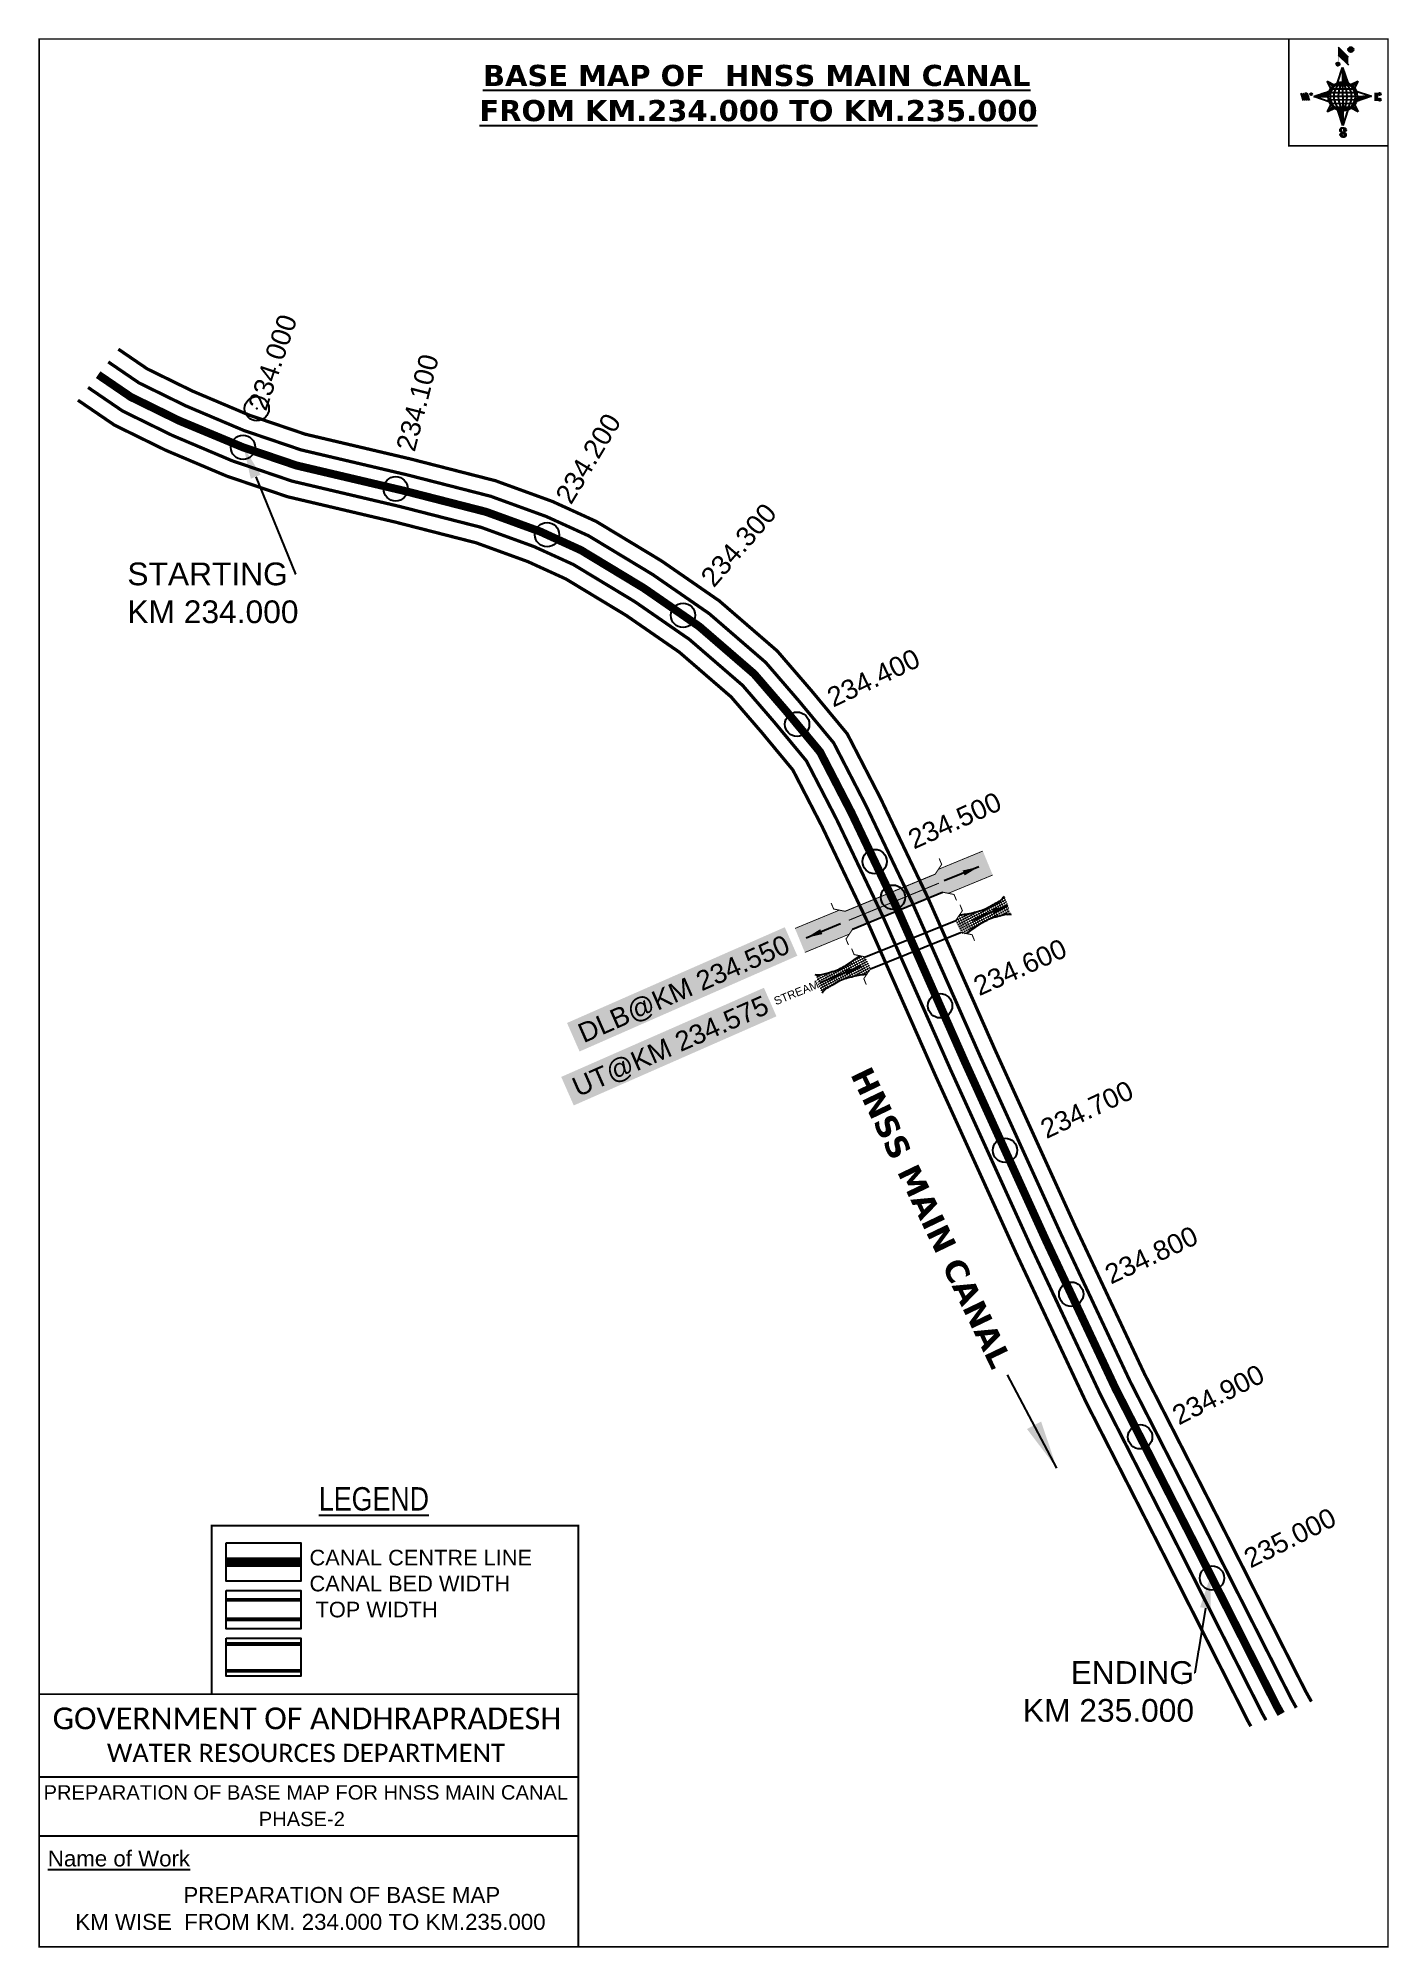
# Model space of a CAD drawing. Header units: inches. Extents: x 754606 to 755438, y 1626821 to 1627997.
import ezdxf
from ezdxf import colors
from ezdxf.entities.mleader import LeaderData, LeaderLine
from ezdxf.enums import TextEntityAlignment as Align
from ezdxf.math import Vec2, Vec3

# ---------------------------------------------------------------- set-up
doc = ezdxf.new("R2010")
doc.units = ezdxf.units.IN
doc.header["$LTSCALE"] = 15
doc.header["$MEASUREMENT"] = 0
doc.header["$PDMODE"] = 32
doc.header["$PDSIZE"] = 15
doc.linetypes.add('ACAD_ISO02W100', pattern=[15, 12, -3])
doc.linetypes.add('HIDDEN2', pattern=[0.1875, 0.125, -0.0625])
for name, color, linetype in [('AQUADUCT', 1, 'Continuous'), ('bord', 1, 'Continuous'), ('CANAL1', 7, 'Continuous'), ('CSMark', 72, 'Continuous'), ('DCBMS', 232, 'Continuous'), ('PAGE', 7, 'Continuous'), ('STRUCTURE', 5, 'Continuous'), ('TEXT', 6, 'Continuous')]:
    doc.layers.add(name, color=color, linetype=linetype)
doc.styles.add('ARIALN', font='ARIALN.TTF')
doc.styles.get("Standard").update_dxf_attribs({"font": 'arial.ttf'})
doc.dimstyles.get("Standard").update_dxf_attribs({"dimtxt": 20, "dimasz": 0.18, "dimexe": 0.18, "dimexo": 0.0625, "dimgap": 0.09, "dimtad": 0, "dimtih": 1, "dimtoh": 1, "dimdec": 4, "dimzin": 0, "dimdsep": 46, "dimtxsty": 'Standard', "dimcen": 0.09, "dimadec": 0, "dimazin": 0, "dimtfac": 1, "dimtdec": 4, "dimtofl": 0, "dimtmove": 0, "dimatfit": 3, "dimfxl": 1, "dimtolj": 1, "dimtzin": 0, "dimarcsym": 0})
pattern_1 = [(267.2971131487395, (-8720374.9383359, 50637915.13839893), (10.53672553373347, -0.4974314379093613), [])]
pattern_2 = [(357.2971131487395, (-8720374.9383359, 50637915.13839893), (0.4974314379093601, 10.53672553373348), [])]

# ---------------------------------------------------------------- blocks, each defined once
blk = doc.blocks.new('*X26')
at = {"color": 0, "linetype": 'Continuous'}
for p, q in [((6321.563175437702, 239.2074203663178), (6322.581924588794, 240.2261695174094)), ((6321.571094283617, 239.3921159075293), (6322.524536642279, 240.3455582661906)), ((6321.579013129532, 239.5768114487408), (6322.467148695763, 240.4649470149719)), ((6321.586931975447, 239.7615069899523), (6322.409760749248, 240.5843357637531)), ((6321.594850821361, 239.9462025311638), (6322.352372802732, 240.7037245125344)), ((6321.602769667276, 240.1308980723753), (6322.294984856217, 240.8231132613157)), ((6321.610688513191, 240.3155936135868), (6322.322610836808, 241.0275159372032)), ((6321.618607359106, 240.5002891547983), (6322.339575221931, 241.2212570176224)), ((6321.670405508729, 239.1378737420482), (6322.639312535309, 240.1067807686281)), ((6321.756101028845, 239.046792566867), (6322.694551492757, 239.9852430307802)), ((6321.767025283511, 240.8254837745006), (6322.356539607053, 241.4149980980416)), ((6321.841796548961, 238.9557113916858), (6322.784401525116, 239.8983163678416)), ((6321.927492069076, 238.8646302165046), (6322.874251557474, 239.8113897049031)), ((6322.013187589191, 238.7735490413234), (6322.964101589832, 239.7244630419646)), ((6322.075863133939, 241.3110983202248), (6322.373503992176, 241.6087391784607)), ((6322.098883109306, 238.6824678661422), (6323.053951622191, 239.637536379026)), ((6322.184578629423, 238.591386690961), (6323.143801654548, 239.5506097160875)), ((6322.270274149538, 238.5003055157798), (6323.233651686906, 239.463683053149)), ((6322.405772691616, 238.4590273625623), (6323.316199320379, 239.3694539913255)), ((6322.536564177177, 238.4130421528257), (6323.436926723143, 239.3134046987925)), ((6322.667355662737, 238.3670569430892), (6323.557654125907, 239.2573554062594)), ((6322.798147148297, 238.3210717333527), (6323.67838152867, 239.2013061137264)), ((6322.928938633857, 238.2750865236161), (6323.799108931434, 239.1452568211934)), ((6323.059730119417, 238.2291013138795), (6323.919836334197, 239.0892075286604)), ((6323.190521604977, 238.183116104143), (6324.040563736961, 239.0331582361274)), ((6323.334898284248, 238.1507160881169), (6324.161291139725, 238.9771089435944)), ((6323.500484499982, 238.1395256085544), (6324.282018542488, 238.9210596510615)), ((6323.666070715716, 238.1283351289918), (6324.389078986148, 238.8513433994243)), ((6323.83165693145, 238.1171446494292), (6324.558435473549, 238.8439231915289)), ((6324.097210919775, 238.2059219424567), (6324.727791960951, 238.8365029836336)), ((6324.341779298861, 238.2737136262468), (6324.897148448353, 238.8290827757383)), ((6324.586347677948, 238.341505310037), (6325.066504935754, 238.821662567843)), ((6324.830916057034, 238.4092969938271), (6325.235861423155, 238.8142423599477)), ((6325.075484436121, 238.4770886776172), (6325.405217910557, 238.8068221520524)), ((6325.401209342145, 238.6260368883443), (6325.574574397958, 238.7994019441571))]:
    blk.add_line(p, q, dxfattribs=at)
blk = doc.blocks.new('*X25')
at = {"color": 0, "linetype": 'Continuous'}
for p, q in [((6324.425409812192, 240.3018877878409), (6324.530098087213, 240.4065760628617)), ((6324.560821561592, 240.2605228419445), (6324.762767368324, 240.4624686486762)), ((6324.696233310992, 240.2191578960481), (6324.995436649435, 240.5183612344908)), ((6324.831645060392, 240.1777929501517), (6325.228105930546, 240.5742538203053)), ((6324.967056809793, 240.1364280042552), (6325.451206401633, 240.6205775960956)), ((6325.102468559193, 240.0950630583588), (6325.626700194168, 240.619294693334)), ((6325.231508829004, 240.0473266328736), (6325.802193986703, 240.6180117905725)), ((6325.335045025791, 239.9740861343645), (6325.976788801136, 240.6158299097086)), ((6325.438581222579, 239.9008456358553), (6326.100204563527, 240.5624689768027)), ((6325.542117419366, 239.8276051373462), (6326.223620325917, 240.5091080438968)), ((6325.645653616154, 239.754364638837), (6326.347036088308, 240.455747110991)), ((6325.749189812941, 239.6811241403279), (6326.470451850699, 240.4023861780851)), ((6325.852726009729, 239.6078836418188), (6326.593867613089, 240.3490252451792)), ((6325.951486090436, 239.5298670272285), (6326.71728337548, 240.2956643122733)), ((6326.036566250415, 239.4381704919113), (6326.840699137871, 240.2423033793674)), ((6326.121646410395, 239.346473956594), (6326.964114900262, 240.1889424464615)), ((6326.206726570374, 239.2547774212767), (6327.055858370612, 240.1039092215148)), ((6326.291806730354, 239.1630808859595), (6327.135785134496, 240.0070592901021)), ((6326.376886890333, 239.0713843506422), (6327.21571189838, 239.9102093586895)), ((6326.461967050313, 238.9796878153249), (6327.295638662264, 239.8133594272769)), ((6326.547047210292, 238.8879912800077), (6327.375565426148, 239.7165094958642)), ((6326.632127370272, 238.7962947446904), (6327.455492190032, 239.6196595644516)), ((6326.717207530251, 238.7045982093731), (6327.535418953916, 239.5228096330389)), ((6326.788410008449, 236.4777036487165), (6327.354219516036, 237.0435131563033)), ((6326.792225928501, 238.6028399123283), (6327.6153457178, 239.4259597016263)), ((6326.838137672734, 238.4719749612643), (6327.695272481684, 239.3291097702136)), ((6326.884049416966, 238.3411100102004), (6327.775199245568, 239.2322598388009)), ((6326.916746160023, 236.7828164955863), (6327.582476853365, 237.4485471889285)), ((6326.9299611612, 238.2102450591364), (6327.853734496604, 239.1340183945408)), ((6326.975872905432, 238.0793801080725), (6327.849127438164, 238.952634640804)), ((6327.003134980726, 237.9298654880686), (6327.844520379724, 238.7712508870673)), ((6327.012515933215, 237.7624697452613), (6327.839913321284, 238.5898671333306)), ((6327.021896885704, 237.5950740024541), (6327.835306262844, 238.4084833795939)), ((6327.031277838193, 237.4276782596467), (6327.830699204404, 238.2270996258572)), ((6327.040658790683, 237.2602825168395), (6327.826092145964, 238.0457158721205)), ((6327.045082311595, 237.087929342456), (6327.810734190693, 237.8535812215537))]:
    blk.add_line(p, q, dxfattribs=at)
blk = doc.blocks.new('H')
at = {"layer": 'bord', "extrusion": (0.0004278845142637609, 0.00479197890903182, 0.9999884268595202)}
h = blk.add_hatch(dxfattribs=at)
h.set_pattern_fill('LINE', color=8, scale=84.38768555040302, angle=-2.702886851260515, style=0)
h.set_pattern_definition(pattern_2)
h.paths.add_polyline_path([(-492.4668010775931, 785.5898788240738, -0.090992046448718), (-447.9625593584497, 775.2324968557805), (-486.4976985411486, 912.0312741750386)])
h = blk.add_hatch(dxfattribs=at)
h.set_pattern_fill('LINE', color=8, scale=84.38768555040302, angle=-92.70288685126052, style=0)
h.set_pattern_definition(pattern_1)
h.paths.add_polyline_path([(-624.8772989658173, 665.1175860036165, -0.09099204644210665), (-614.5199170010164, 709.6218277204316), (-751.3186943142209, 671.0866885515861)])
h = blk.add_hatch(dxfattribs=at)
h.set_pattern_fill('LINE', color=8, scale=84.38768555040302, angle=-2.702886851260515, style=0)
h.set_pattern_definition(pattern_2)
h.paths.add_polyline_path([(-504.4050061509479, 532.7070881242398, -0.090992046448718), (-548.909247870557, 543.064470092766), (-510.3741086877417, 406.2656927765347)])
h = blk.add_hatch(dxfattribs=at)
h.set_pattern_fill('LINE', color=8, scale=84.38768555040302, angle=-92.70288685126052, style=0)
h.set_pattern_definition(pattern_1)
h.paths.add_polyline_path([(-245.5531129193259, 647.210278397426), (-371.9945082624909, 653.17938094493, -0.09099204644878103), (-382.3518902289215, 608.6751392250881)])
at = {"layer": 'bord', "extrusion": (0.0004278845142637604, 0.00479197890903182, 0.9999884268595203)}
for p, q in [((-519.3860571105615, 1020.408509141766, -1216.824464901347), (-434.678793075087, 927.3084467682056, -1216.414571548796)), ((-516.2384251924814, 1087.08582315594, -1217.145331720205), (-431.5311611755169, 993.9857607749291, -1216.735438367611)), ((-538.2690597721958, 773.6536562892143, -1215.633927328097), (-487.0181812191731, 906.212239655666, -1216.291082326422)), ((-487.0181812191731, 906.212239655666, -1216.291082326422), (-492.9870239489828, 779.7722960542887, -1215.682623766277)), ((-487.0181812191731, 906.212239655666, -1216.291082326422), (-448.4827650671941, 769.4150330077391, -1215.652034309381)), ((-864.6667208376457, 700.9117660832126, -1215.145683569252), (-846.8602190883248, 637.7003116968554, -1214.850391321915)), ((-846.885899517627, 700.0723706756253, -1215.149269383754), (-829.079397758178, 636.8609162860084, -1214.853977136408)), ((-829.1050781964441, 699.2329752675723, -1215.152855198257), (-811.2985764592304, 636.0215208844747, -1214.857562950931)), ((-829.1050781964441, 699.2329752675723, -1215.152855198257), (-811.3242568973801, 698.393579858588, -1215.156441012743)), ((-811.3242568973801, 698.393579858588, -1215.156441012743), (-793.5177551378147, 635.1821254740935, -1214.861148765422)), ((-751.8386587080895, 665.2704204607289, -1215.023166955395), (-615.0399729244527, 703.8051171880215, -1215.266361263119)), ((-626.736305744329, 793.7732813858893, -1215.692487060367), (-566.811349663476, 760.1895317081362, -1215.557193835181)), ((-626.736305744329, 793.7732813858893, -1215.692487060367), (-584.1428260545363, 746.9596384149045, -1215.486379775655)), ((-598.946746484784, 730.9517588270828, -1215.4033350249), (-626.736305744329, 793.7732813858893, -1215.692487060367)), ((-421.3357812265749, 753.3219341966324, -1215.586531535218), (-358.5136001041974, 781.1110481221694, -1215.746578873753)), ((-358.5136001041974, 781.1110481221694, -1215.746578873753), (-405.3276889660046, 738.5181495659053, -1215.522440984547)), ((-358.5136001041974, 781.1110481221694, -1215.746578873753), (-392.0976094479556, 721.1868434431963, -1215.445049781629)), ((-378.6332729603746, 692.6448510554619, -1215.314036820931), (-246.0730746499612, 641.3942844460253, -1215.12516345687)), ((-213.4791469212505, 669.2951450282708, -1215.272811938016), (-216.710715676134, 600.8397693103179, -1214.943388670676)), ((-751.8386587080895, 665.2704204607289, -1215.023166955395), (-625.3972626964678, 659.3013864478562, -1215.048666080719)), ((-619.2784603905748, 614.0198538512923, -1214.834293591338), (-751.8386587080895, 665.2704204607289, -1215.023166955395)), ((-639.398133254319, 525.5536567845847, -1214.401751538512), (-605.8141239105607, 585.4778614635579, -1214.703280630637)), ((-639.398133254319, 525.5536567845847, -1214.401751538512), (-592.5840443923953, 568.1465553403832, -1214.625889427719)), ((-576.5759521321743, 553.3427707091905, -1214.561798877043), (-639.398133254319, 525.5536567845847, -1214.401751538512)), ((-510.8935521394596, 400.4524652508553, -1213.857248085843), (-549.4289682914387, 537.2496718976181, -1214.496296102879)), ((-459.6426735860878, 533.0110486173071, -1214.514403084168), (-510.8935521394596, 400.4524652508553, -1213.857248085843)), ((-504.9247094094171, 526.8924088519998, -1214.465706645989), (-510.8935521394596, 400.4524652508553, -1213.857248085843)), ((-371.1754276144202, 512.8914235194679, -1214.455843351893), (-431.1003836950404, 546.475173198618, -1214.591136577086)), ((-371.1754276144202, 512.8914235194679, -1214.455843351893), (-413.7689073036308, 559.7050664918497, -1214.661950636613)), ((-398.9649868734996, 575.7129460782744, -1214.74499538736), (-371.1754276144202, 512.8914235194679, -1214.455843351893)), ((-246.0730746499612, 641.3942844460253, -1215.12516345687), (-382.8717604242847, 602.859587718267, -1214.881969149149)), ((-372.5144706616993, 647.363318458898, -1215.099664331546), (-246.0730746499612, 641.3942844460253, -1215.12516345687)), ((-197.1518122339039, 599.9164343632292, -1214.947333066632), (-193.9202434780891, 668.3718100786209, -1215.276756333961))]:
    blk.add_line(p, q, dxfattribs=at)
at = {"layer": 'bord', "color": 8, "linetype": 'ByBlock', "extrusion": (0.0004278845142637604, 0.00479197890903182, 0.9999884268595203)}
for p, q in [((-375.037429585529, 679.1629559395369, -1215.250969739694), (-619.8901498829364, 690.7217333998997, -1215.201589898729)), ((-386.4701403837535, 711.3830894059502, -1215.400477790083), (-605.4730712235323, 721.7215742594562, -1215.35631111762)), ((-410.8462962137419, 744.2142448802479, -1215.547375515144), (-578.1125475389999, 752.110393114388, -1215.51364266185)), ((-492.9872379411827, 779.772306161467, -1215.682623723144), (-504.9247094094171, 526.8924088519998, -1214.465706645989)), ((-372.5145726100891, 647.3634304928128, -1215.099664824794), (-625.3973747401615, 659.3012845208868, -1215.048665544341)), ((-378.0217974673142, 615.9429816137999, -1214.946740470406), (-622.87451776542, 627.5017590741627, -1214.897360629442)), ((-392.4388761268347, 584.9431407540105, -1214.792019251512), (-611.441806967312, 595.2816256079823, -1214.747852579053)), ((-419.7993998112506, 554.5543218990788, -1214.634687707282), (-587.06565113744, 562.4504701336846, -1214.600954853988))]:
    blk.add_line(p, q, dxfattribs=at)
at = {"layer": 'bord', "extrusion": (0.0004278845142637604, 0.00479197890903182, 0.9999884268595203)}
for points, const_width, elevation in [([(-522.0131121619479, 959.550775259228), (-515.7175743466119, 1092.906934415961)], 1.60540055982536, -1212.142843617219), ([(-434.158262363472, 933.1277235058805), (-427.8627245295095, 1066.483882669366)], 1.60540055982536, -1212.142843617219), ([(-870.0736340994383, 707.00824508073), (-846.3658724653925, 705.889038352192)], 0.6421602239301444, -1212.142843617219), ([(-828.5594987093612, 642.676858191162), (-820.953748198869, 677.9586989512691)], 0.6421602239301444, -1212.142843617223), ([(-792.9978562549747, 640.9980480956772), (-781.589230506466, 693.9208092413096)], 0.6421602239301444, -1212.142843617218), ([(-222.7385766651839, 675.5731321041832), (-173.8413183107752, 673.2647682324088)], 0.7063762463231584, -1212.142843617221), ([(-828.5594987093612, 642.6768581911618), (-855.2307305332708, 643.935965762368)], 0.6421602239301444, -1212.142843617219), ([(-810.7786774830411, 641.8374531447001), (-784.1074456587239, 640.5783455765209)], 0.6421602239301444, -1212.142843617222), ([(-177.0730277270245, 604.8086065300355), (-225.9702860934822, 607.1169704015771)], 0.7063762463231584, -1212.142843617222), ([(-194.785239975681, 644.8497587676384), (-185.0057882997701, 644.3880859934699)], 0.7063762463231584, -1212.14284361722)]:
    blk.add_lwpolyline(points, dxfattribs=dict(at, const_width=const_width, elevation=elevation))
for points, const_width, elevation in [([(-413.6616245851993, 1073.140134249887, 1), (-397.6117714248124, 1057.729118476532, 1)], 22.25077962579039, -1212.14284361722), ([(-530.3419430367337, 949.5474510251247, 1), (-519.6420409089901, 939.2734405104861, 1)], 14.83385308386026, -1212.142843617223), ([(-775.9087905502321, 696.5833098740303, 1), (-769.4888492682775, 690.418903565154, 1)], 8.900311850316152, -1212.142843617216), ([(-180.1423226412179, 617.9784816729323, 1), (-173.0803872516442, 611.1976347345654, 1)], 9.790343035347762, -1212.142843617219), ([(-177.8339587833615, 666.8757400336997, 1), (-170.7720233739972, 660.0948930920731, 1)], 9.790343035347762, -1212.142843617223), ([(-489.8397168474219, 361.7280028313068, 1), (-498.0671858660056, 369.1142257457323, 1)], 11.05656073458609, -1212.142843617215), ([(-525.1949096693778, 321.5505605205689, 1), (-533.4223786795214, 328.9367834347616, 1)], 11.05656073458609, -1212.142843617218)]:
    blk.add_lwpolyline(points, format="xyb", close=True, dxfattribs=dict(at, const_width=const_width, elevation=elevation))
for points, elevation in [([(-537.0436544864716, 317.3909783906986), (-530.686771839954, 310.4778530870033), (-519.7848077441001, 306.8033377354246), (-504.8555995545785, 306.8996049665207), (-493.8614930827366, 309.9751672386152), (-486.3299612487816, 317.6739007300386), (-486.5193926708707, 325.7780890813514), (-490.6180678635317, 333.2605072774198), (-493.5031616341619, 336.2254691210802), (-502.816804350885, 340.8534958871466), (-522.4580017436219, 347.2728260433129), (-530.4257294404489, 351.5824209563287), (-533.6858260648524, 354.5525017987891), (-537.4013079778782, 362.629807892173), (-536.9549017110166, 373.3508360361672), (-530.0284934418471, 380.6827556172281), (-520.0052991440441, 384.0716307398478), (-503.5000552259427, 384.2213990291513), (-492.5323047870551, 379.8708521119993), (-487.1463343054379, 373.2710396641844)], -1212.142843617219), ([(-522.4539065143929, 347.5728294925347), (-526.1949835211592, 353.7751140225195), (-527.7518298353394, 360.6227161141025), (-527.9156661629893, 370.6019260344024), (-525.8991041315983, 375.4503632916039), (-521.3202371541029, 381.1640017041664), (-514.5251386848048, 384.3718976443916)], -1212.142843617221), ([(-504.8555995545785, 306.8996049665207), (-499.0047943263154, 312.3708361831504), (-496.9585419834797, 319.3942984564654), (-497.4612851235933, 326.5275708001649), (-501.2415295758961, 335.3559093211365), (-509.2361390522836, 343.1915685721062)], -1212.142843617219)]:
    blk.add_lwpolyline(points, dxfattribs=dict(at, elevation=elevation))
for centre, radius in [((-405.6366979898718, 1065.434626361347, -1212.142843617228), 22.25077962579068), ((-524.9919919744626, 944.4104457636145, -1212.142843617225), 14.83385308386045), ((-772.6988199003781, 693.5011067149355, -1212.142843617225), 8.900311850316273), ((-498.4359036135794, 659.1484834742021, -1212.142843617229), 126.5822129822759), ((-176.6113549475952, 614.5880582008385, -1212.142843617227), 9.7903430353479), ((-174.3029910778062, 663.4853165630027, -1212.142843617225), 9.7903430353479), ((-493.9534513636986, 365.4211142832808, -1212.142843617226), 11.05656073458623), ((-529.3086441806488, 325.2436719765011, -1212.142843617227), 11.05656073458623)]:
    blk.add_circle(centre, radius, dxfattribs=at)
at = {"layer": 'bord', "color": 8, "linetype": 'ByBlock', "extrusion": (0.0004278845142637604, 0.00479197890903182, 0.9999884268595203)}
for centre, radius, start, end in [((-481.5018944916621, 658.3490694805806, -1212.142843617225), 127.7124113124745, 94.925359787212, 259.6690604518324), ((-436.7958279077627, 656.2386032006533, -1212.142843617224), 140.8227119427793, 113.2864437035868, 241.3079765329169), ((-315.8862391595549, 650.5307512261786, -1212.142843617227), 222.3100112361417, 142.5891607921548, 212.0052594442485), ((-560.0761933124097, 662.0583738566748, -1212.142843617224), 140.8227119427793, 293.2864437035868, 61.30797653291689), ((-680.9857820597445, 667.7662258302183, -1212.142843617228), 222.3100112361417, 322.5891607921548, 32.00525944424854), ((-515.3701267285685, 659.9479075753505, -1212.142843617227), 127.7124113124745, 274.925359787212, 79.66906045183244)]:
    blk.add_arc(centre, radius, start, end, dxfattribs=at)
at = {"layer": 'bord', "extrusion": (0.0004278845142637604, 0.00479197890903182, 0.9999884268595203)}
for points in [[(-515.7175743148887, 1092.906934417125, -1212.142843617227), (-431.0104934413977, 999.8058030862261, -1212.142843617227), (-518.8653432401063, 1026.22885483189, -1212.142843617227), (-434.1582623484545, 933.1277235084416, -1212.142843617227)], [(-864.1466936911305, 706.7284433981881, -1212.142843617225), (-846.3658724649268, 705.889038353589, -1212.142843617225), (-846.34031992468, 643.5162632348297, -1212.142843617225), (-828.5594986876497, 642.6768581867381, -1212.142843617225)], [(-828.5850512369768, 705.049633307593, -1212.142843617229), (-810.804230031204, 704.2102282608984, -1212.142843617229), (-810.778677482168, 641.8374531481927, -1212.142843617229), (-792.9978562541016, 640.9980480994025, -1212.142843617229)], [(-193.4002216503151, 674.1881137788835, -1212.142843617225), (-196.6319310673212, 605.7319520774413, -1212.142843617225), (-212.9591249906118, 675.1114593302475, -1212.142843617225), (-216.1908344065701, 606.6552976257785, -1212.142843617225)]]:
    blk.add_solid(points, dxfattribs=at)
at = {"layer": 'bord', "extrusion": (0.0004278845142637604, 0.00479197890903182, 0.9999884268595203), "xscale": 7.977342409717546, "yscale": 7.977342408231451, "zscale": 7.977342408476333, "rotation": 138.0840426661453}
for name, p in [('*X25', (38300.50170925955, -31929.38484708802, -1212.14284361722)), ('*X26', (38314.39702652739, -31950.87734303279, -1212.142843617221))]:
    blk.add_blockref(name, p, dxfattribs=at)
blk = doc.blocks.new('DLB')
at = {"layer": 'STRUCTURE'}
h = blk.add_hatch(dxfattribs=at)
h.set_pattern_fill('DOTS', color=6, scale=20, angle=320.3722479339738, style=0)
h.set_pattern_definition([(320.3722479339738, (0, 0), (1.278624159801223, 0.5641323053793466), [0, -1.25])])
h.paths.add_polyline_path([(769699.5186717048, 1706950.029055974), (769699.5186717046, 1706934.029055974), (769729.1055765297, 1706934.029055974), (769732.1055765297, 1706936.029055974), (769792.1055765297, 1706936.029055973), (769795.1055765297, 1706934.029055973), (769824.6924813552, 1706934.029055973), (769824.6924813552, 1706950.029055973), (769795.10557653, 1706950.029055973), (769792.10557653, 1706948.029055973), (769732.10557653, 1706948.029055974), (769729.10557653, 1706950.029055974)])
at = {"layer": 'STRUCTURE', "color": 6, "linetype": 'ACAD_ISO02W100', "ltscale": 0.5, "const_width": 0.5}
for points in [[(769699.5186717048, 1706950.029055974), (769729.10557653, 1706950.029055974)], [(769795.10557653, 1706950.029055973), (769824.6924813552, 1706950.029055973)], [(769699.5186717046, 1706934.029055974), (769729.10557653, 1706934.029055974)], [(769795.1055765297, 1706934.029055973), (769824.6924813552, 1706934.029055973)]]:
    blk.add_lwpolyline(points, dxfattribs=at)
at = {"layer": 'STRUCTURE', "color": 6, "const_width": 0.6280741461245082}
for points in [[(769726.10557653, 1706956.029055974), (769726.10557653, 1706952.029055974), (769732.10557653, 1706948.029055974), (769792.10557653, 1706948.029055973), (769798.10557653, 1706952.029055973), (769798.10557653, 1706956.029055973)], [(769732.1055765299, 1706942.029055974), (769792.1055765299, 1706942.029055973)], [(769726.1055765297, 1706928.029055974), (769726.1055765297, 1706932.029055974), (769732.1055765297, 1706936.029055974), (769792.1055765297, 1706936.029055973), (769798.1055765297, 1706932.029055973), (769798.1055765297, 1706928.029055973)]]:
    blk.add_lwpolyline(points, dxfattribs=at)
at = {"layer": 'STRUCTURE', "color": 6}
blk.add_lwpolyline([(769732.1055765297, 1706936.029055974), (769792.1055765297, 1706936.029055973)], dxfattribs=at)
blk.add_lwpolyline([(769732.1055765297, 1706936.029055974), (769792.1055765297, 1706936.029055973)], dxfattribs=at)
at = {"layer": 'STRUCTURE', "color": 0}
blk.add_circle((769762.1055765299, 1706942.029055974), 1.799120590556413, dxfattribs=at)
for points in [[(769703.7546974146, 1706942.029055974), (769726.6638708343, 1706942.029055974)], [(769818.6333223742, 1706942.029055973), (769795.7241489545, 1706942.029055973)]]:
    blk.add_leader(points, dimstyle='Standard', override={"dimasz": 10, "dimgap": 0.09, "dimtad": 0}, dxfattribs=at)
blk = doc.blocks.new('UT')
at = {"layer": 'STRUCTURE'}
h = blk.add_hatch(dxfattribs=at)
h.set_pattern_fill('DASH', color=150, scale=7.999999999999998, angle=-39.62775206685995, style=0)
h.set_pattern_definition([(320.37224793314, (-4370.464045089087, -6260.881149863359), (1.408001531132492, 0.1324072820072919), [0.9999999999999998, -0.9999999999999998])])
h.paths.add_polyline_path([(765162.9675066409, 1700681.885966053), (765165.5706946704, 1700680.616418319), (765167.2115574566, 1700680.268093512), (765169.1204505624, 1700680.006090325), (765172.4158343371, 1700679.627599867), (765176.4119631688, 1700679.345266073), (765179.5041916154, 1700679.470832215), (765183.0623928958, 1700679.941976878), (765187.653863331, 1700680.880728189), (765188.8854408305, 1700681.172290679), (765193.0594222734, 1700682.222896261), (765196.0594222734, 1700680.222896261), (765196.0594222732, 1700672.222896261), (765193.059422273, 1700670.222896261), (765190.5057321201, 1700670.796857346), (765188.1290725247, 1700671.306258218), (765185.4941448105, 1700671.815650651), (765183.6163483107, 1700672.12764564), (765180.9986007552, 1700672.46166047), (765180.3290960666, 1700672.523134715), (765178.4873260654, 1700672.631123998), (765176.6762091704, 1700672.636509361), (765174.5831391418, 1700672.500406373), (765172.534028191, 1700672.254105192), (765170.4159507004, 1700671.954846333), (765168.4528082367, 1700671.66088667), (765166.101004961, 1700671.20675446), (765164.9649718658, 1700670.843101195), (765162.9701249787, 1700669.702226759)])
h.paths.add_polyline_path([(765259.0594222734, 1700682.22289626), (765256.0594222734, 1700680.22289626), (765256.0594222732, 1700672.22289626), (765259.0594222732, 1700670.22289626), (765261.9351070337, 1700670.954361328), (765264.4002490969, 1700671.550062475), (765266.3788792096, 1700671.989210923), (765269.093032495, 1700672.510050664), (765272.6518334274, 1700672.97822495), (765276.0687944656, 1700673.093904169), (765278.5781092133, 1700672.933545554), (765281.1683763347, 1700672.653460775), (765283.8680040132, 1700672.3279393), (765286.4420291914, 1700671.859000532), (765287.9990189318, 1700671.256817373), (765289.1513379057, 1700670.559826468), (765289.1487195679, 1700682.743565763), (765287.5893077053, 1700681.791647122), (765285.7373813264, 1700681.170064355), (765283.0007571635, 1700680.681356852), (765281.1888035367, 1700680.417637402), (765276.6898998322, 1700679.872435108), (765272.6690061819, 1700679.859315587), (765268.7030904231, 1700680.287947755), (765264.817948322, 1700680.971872088), (765261.162969874, 1700681.748857019)])
at = {"layer": 'STRUCTURE', "color": 150, "const_width": 0.6280741461245082}
for points in [[(765190.0594222734, 1700688.222896261), (765190.0594222734, 1700684.222896261), (765196.0594222734, 1700680.222896261), (765256.0594222734, 1700680.22289626), (765262.0594222734, 1700684.22289626), (765262.0594222734, 1700688.22289626)], [(765190.0594222732, 1700664.222896261), (765190.0594222732, 1700668.222896261), (765196.0594222732, 1700672.222896261), (765256.0594222732, 1700672.22289626), (765262.0594222732, 1700668.22289626), (765262.0594222732, 1700664.22289626)]]:
    blk.add_lwpolyline(points, dxfattribs=at)
at = {"layer": 'STRUCTURE', "color": 150}
for points in [[(765196.0594222734, 1700680.222896261), (765256.0594222734, 1700680.22289626)], [(765196.0594222732, 1700672.222896261), (765256.0594222732, 1700672.22289626)], [(765196.0594222732, 1700672.222896261), (765256.0594222732, 1700672.22289626)]]:
    blk.add_lwpolyline(points, dxfattribs=at)
at = {"layer": 'STRUCTURE', "color": 0}
blk.add_circle((765226.0594222733, 1700676.222896261), 1.88981828804203, dxfattribs=at)
at = {"layer": 'STRUCTURE', "color": 150}
for points in [[(765162.9675066409, 1700681.885966053), (765164.358628801, 1700681.068441708), (765167.8770977717, 1700680.169164927), (765171.232134209, 1700679.760402754), (765176.060009073, 1700679.351640581), (765184.7336071001, 1700680.250917361), (765193.0594222735, 1700682.222896261)], [(765289.1487195679, 1700682.743565763), (765287.7814574724, 1700681.886733643), (765284.290041913, 1700680.887563977), (765280.948015412, 1700680.383366718), (765276.1337485436, 1700679.837201234), (765267.4380478043, 1700680.488960477), (765259.0594222734, 1700682.22289626)], [(765162.9701249787, 1700669.702226759), (765164.3373870743, 1700670.559058879), (765167.8288026336, 1700671.558228544), (765171.1708291346, 1700672.062425803), (765175.985096003, 1700672.608591288), (765184.6807967423, 1700671.956832044), (765193.0594222732, 1700670.222896261)], [(765289.1513379057, 1700670.559826468), (765287.7602157457, 1700671.377350814), (765284.2417467749, 1700672.276627594), (765280.8867103376, 1700672.685389768), (765276.0588354736, 1700673.09415194), (765267.3852374465, 1700672.19487516), (765259.0594222731, 1700670.22289626)]]:
    blk.add_spline(points, degree=3, dxfattribs=at)
at = {"layer": 'STRUCTURE', "color": 0}
blk.add_text('STREAM', height=5, dxfattribs=at).set_placement((765148.2464563532, 1700675.806984554), align=Align.MIDDLE_CENTER)
for points in [[(765190.8848369633, 1700675.966282922), (765164.2099887003, 1700675.833849112)], [(765289.2568244911, 1700676.692727373), (765265.4033313843, 1700676.382461722)]]:
    blk.add_leader(points, dimstyle='Standard', override={"dimasz": 10, "dimgap": 0.09, "dimtad": 0}, dxfattribs=at)

msp = doc.modelspace()

# ---------------------------------------------------------------- linework, layer by layer
at = {"layer": 'CANAL1', "color": 200, "const_width": 2}
for points in [[(754655.712238427, 1627805.634876148), (754673.511056693, 1627793.485490722), (754701.5037863684, 1627779.759821443), (754736.5731040074, 1627764.900248801), (754771.0330110936, 1627753.198890349), (754836.0072407075, 1627737.912066976), (754888.1006697232, 1627724.560016604), (754923.2070196111, 1627711.778783555), (754950.1222007101, 1627699.496745561), (754990.3151822386, 1627675.209927411), (755025.8820133073, 1627650.617147798), (755061.6163517664, 1627619.73511649), (755082.604649751, 1627595.400038951), (755104.8213400588, 1627568.599529245), (755125.2217866827, 1627529.072442689), (755154.2319354573, 1627468.177885087), (755195.7963728551, 1627374.08892543), (755245.2364452779, 1627265.286604583), (755287.9003001255, 1627174.396851681), (755335.3577751998, 1627081.310892605), (755387.101142088, 1626979.003250814), (755390.7545387963, 1626972.500261784)], [(754630.8236281952, 1627774.19338068), (754653.3273757567, 1627758.832433758), (754684.8832526392, 1627743.359647256), (754722.3203922402, 1627727.496780999), (754759.9963590883, 1627714.703363071), (754826.4601856867, 1627699.066074504), (754876.2643626023, 1627686.300781616), (754908.03844271, 1627674.732734124), (754931.4136485714, 1627664.066071119), (754968.5765720445, 1627641.61018131), (755001.3588700531, 1627618.942774462), (755033.2419751155, 1627591.38902389), (755052.0590959259, 1627569.571337944), (755071.262527105, 1627546.405792735), (755089.3844178931, 1627511.293544511), (755117.8743180744, 1627451.491029153), (755159.2926191809, 1627357.73287661), (755208.9221116456, 1627248.513700789), (755251.9681366951, 1627156.809784342), (755299.6924886262, 1627063.200356875), (755351.8004380502, 1626960.171857866), (755353.4297625405, 1626957.271685743)]]:
    msp.add_lwpolyline(points, dxfattribs=at)
at = {"layer": 'CANAL1', "color": 1, "linetype": 'HIDDEN2', "ltscale": 8, "const_width": 5}
msp.add_lwpolyline([(754643.267933311, 1627789.914128414), (754663.419216225, 1627776.15896224), (754693.193519503, 1627761.55973435), (754732.5269536481, 1627745.15258669), (754765.514685091, 1627733.95112671), (754831.233713197, 1627718.48907074), (754882.182516163, 1627705.43039911), (754915.62273116, 1627693.25575884), (754940.7679246409, 1627681.78140834), (754979.445877142, 1627658.41005436), (755013.62044168, 1627634.77996113), (755047.429163441, 1627605.56207019), (755067.331872836, 1627582.48568845), (755088.041933582, 1627557.50266099), (755107.3031022879, 1627520.1829936), (755133.4859634404, 1627465.223132518), (755136.0531267659, 1627459.83445712), (755155.4530005294, 1627415.919176313), (755177.544496018, 1627365.91090102), (755227.07927846, 1627256.90015269), (755269.934218411, 1627165.60331801), (755317.525131913, 1627072.25562474), (755369.4507900691, 1626969.58755434), (755372.0921506684, 1626964.885973764)], dxfattribs=at)
at = {"layer": 'CANAL1', "color": 5, "const_width": 2}
for points in [[(754649.490085869, 1627797.774502281), (754668.4651364592, 1627784.822226481), (754697.3486529349, 1627770.659777897), (754733.009926066, 1627755.54938185), (754768.2738480923, 1627743.575008529), (754833.6204769523, 1627728.200568858), (754885.1415929433, 1627714.995207857), (754919.4148753854, 1627702.517271198), (754945.4450626755, 1627690.63907695), (754984.8805296908, 1627666.809990885), (755019.7512274934, 1627642.698554464), (755054.5227576037, 1627612.64859334), (755074.968261291, 1627588.942863703), (755096.4316368205, 1627563.051095117), (755116.2624444853, 1627524.627718145), (755145.1425311116, 1627464.006171104), (755186.6704344365, 1627369.999913225), (755236.157861869, 1627261.093378637), (755278.9172592682, 1627170.000084845), (755326.4414535564, 1627076.783258673), (755378.2759660785, 1626974.295402577), (755381.4233447323, 1626968.693117774)], [(754637.0457807531, 1627782.053754547), (754658.3732959909, 1627767.495697999), (754689.0383860711, 1627752.459690803), (754725.8835701821, 1627736.84764795), (754762.7555220897, 1627724.327244891), (754828.8469494418, 1627708.777572622), (754879.2234393826, 1627695.865590363), (754911.8305869347, 1627683.994246482), (754936.0907866063, 1627672.923739729), (754974.0112245933, 1627650.010117835), (755007.4896558665, 1627626.861367796), (755040.3355692782, 1627598.47554704), (755059.6954843809, 1627576.028513197), (755079.6522303435, 1627551.954226863), (755098.3437600905, 1627515.738269056), (755126.9637224202, 1627455.662743136), (755168.4185575994, 1627361.821888815), (755218.000695051, 1627252.706926743), (755260.9511775537, 1627161.206551175), (755308.6088102696, 1627067.727990807), (755360.6256140596, 1626964.879706103), (755362.7609566044, 1626961.078829753)]]:
    msp.add_lwpolyline(points, dxfattribs=at)
at = {"layer": 'CANAL1', "color": 1, "linetype": 'HIDDEN2', "ltscale": 100, "const_width": 6, "elevation": -0.3553708883178652}
msp.add_lwpolyline([(754768.0803640668, 1627058.435857895), (754722.0465271737, 1627058.435857895)], dxfattribs=at)
at = {"layer": 'CANAL1', "color": 5, "const_width": 2.4, "elevation": -0.3553708883178652}
for points in [[(754768.0803640668, 1627035.169379612), (754722.0465271737, 1627035.169379612)], [(754768.0803640668, 1627023.169379612), (754722.0465271737, 1627023.169379612)]]:
    msp.add_lwpolyline(points, dxfattribs=at)
at = {"layer": 'CANAL1', "color": 200, "const_width": 2.4, "elevation": -0.3553708883178652}
for points in [[(754768.0803640668, 1627007.95286143), (754722.0465271737, 1627007.95286143)], [(754768.0803640668, 1626991.465486826), (754722.0465271737, 1626991.465486826)]]:
    msp.add_lwpolyline(points, dxfattribs=at)
at = {"layer": 'CSMark', "color": 2}
for p in [(754741, 1627769), (755133, 1627468)]:
    msp.add_point(p, dxfattribs=at)
at = {"layer": 'CSMark', "color": 3}
for p in [(754732.5269536481, 1627745.15258669), (754826.5991400764, 1627719.579470751), (754919.8491574158, 1627691.327139907), (755003.6324627161, 1627641.686175658), (755073.8981020546, 1627574.564693582), (755121.6812828864, 1627490.002074727), (755161.9848098016, 1627401.133191525), (755201.9872583338, 1627312.119934755), (755242.7743046132, 1627223.463955845), (755285.2280882823, 1627135.604997562), (755329.4773930905, 1627048.62346223)]:
    msp.add_point(p, dxfattribs=at)
at = {"layer": 'PAGE', "const_width": 1}
msp.add_lwpolyline([(755437.9322775223, 1626821.419129684), (755437.9322775223, 1627996.690558256), (754606.9322775223, 1627996.690558256), (754606.9322775223, 1626821.419129684), (755437.9322775223, 1626821.419129684)], dxfattribs=at)
at = {"layer": 'PAGE'}
for points, const_width in [([(755437.9322775223, 1627996.690558256), (755376.8374845058, 1627996.690558256), (755376.8374845058, 1627930.941652017), (755437.9322775223, 1627930.941652017)], 1), ([(754713.2387062304, 1627080.863977161), (754939.0769605238, 1627080.863977161), (754939.0769605238, 1626977.060874951), (754713.2387062304, 1626977.060874951)], 1.2), ([(754606.9322775223, 1626977.060874951), (754939.0769605238, 1626977.060874951), (754939.0769605238, 1626821.419129684), (754606.9322775223, 1626821.419129684)], 1.2)]:
    msp.add_lwpolyline(points, close=True, dxfattribs=dict(at, const_width=const_width))
at = {"layer": 'PAGE', "elevation": -0.3553708883178652}
for points in [[(754722.0465271737, 1627070.194643295), (754768.0803640668, 1627070.194643295), (754768.0803640668, 1627046.677072495), (754722.0465271737, 1627046.677072495)], [(754722.0465271737, 1627040.928165012), (754768.0803640668, 1627040.928165012), (754768.0803640668, 1627017.410594212), (754722.0465271737, 1627017.410594212)], [(754722.0465271737, 1627011.661686729), (754768.0803640668, 1627011.661686729), (754768.0803640668, 1626988.144115929), (754722.0465271737, 1626988.144115929)]]:
    msp.add_lwpolyline(points, close=True, dxfattribs=at)
at = {"layer": 'PAGE'}
for points in [[(754606.9322775223, 1626926.074054118), (754939.0769605238, 1626926.074054118)], [(754606.9322775223, 1626889.714025967), (754939.0769605238, 1626889.714025967)]]:
    msp.add_lwpolyline(points, dxfattribs=at)

# ---------------------------------------------------------------- block references
at = {"layer": 'AQUADUCT', "color": 1, "xscale": 0.0703495379661093, "yscale": 0.07034953800030053, "zscale": 0.07034953795990817, "rotation": 3.078330607406165}
msp.add_blockref('H', (755447.5497391247, 1627917.282176177, 85.37877273951607), dxfattribs=at)
at = {"layer": 'STRUCTURE', "color": 0}
for name, p, rotation in [('DLB', (693677.9782790011, -244006.9274255887), 22.39265087474567), ('UT', (684392.5332954583, -236123.5476587158), 22.05128106685788)]:
    msp.add_blockref(name, p, dxfattribs=dict(at, rotation=rotation))

# ---------------------------------------------------------------- texts
at = {"layer": 'CANAL1', "insert": (755118.6971330557, 1627365.809049585), "char_height": 14, "width": 205.1285829415715, "attachment_point": 1, "rotation": 295.6307574886622}
msp.add_mtext('\\pi0.96322;{\\fVerdana|b1|i0|c0|p34;HNSS MAIN CANAL}', dxfattribs=at)
at = {"layer": 'CSMark', "color": 1}
for s, rotation, p in [('234.000', 71.24433881843096, (754740.9705811491, 1627768.898635628)), ('234.100', 75.624010765043, (754832.4432549668, 1627743.363004757)), ('234.200', 58.85730989324033, (754929.4707202831, 1627712.390362148)), ('234.300', 49.16604043397591, (755018.0311448048, 1627662.145959592)), ('234.400', 25.47311430346465, (755093.5607201727, 1627590.173703184)), ('234.600', 24.43717588755669, (755183.6425593696, 1627412.433385423)), ('234.700', 25.14546472659583, (755224.9459563774, 1627324.404077983)), ('234.800', 25.14546472812005, (755264.6881623967, 1627234.819652392)), ('234.900', 27.01358613239502, (755306.3417915711, 1627147.893658111)), ('235.000', 26.82857301206885, (755350.4737093982, 1627059.753031586))]:
    msp.add_text(s, height=12, rotation=rotation, dxfattribs=at).set_placement(p, align=Align.MIDDLE_LEFT)
at = {"layer": 'CSMark', "color": 3}
msp.add_text('234.500', height=12, rotation=24.4146178586384, dxfattribs=at).set_placement((755143.3763239102, 1627502.820646015), align=Align.MIDDLE_LEFT)
at = {"layer": 'PAGE', "extrusion": (0.000201441454039347, 0.004806825185374127, 0.9999884268595203), "style": 'ARIALN'}
msp.add_text('%%ULEGEND', height=14.4, rotation=359.9999445040718, dxfattribs=at).set_placement((754813.1767621884, 1627077.866195073, 7973.223402831611), align=Align.MIDDLE)
at = {"layer": 'PAGE', "extrusion": (0.000201441454039347, 0.004806825185374127, 0.9999884268595202)}
msp.add_text('PREPARATION OF BASE MAP FOR HNSS MAIN CANAL', height=8.877830072559751, rotation=359.9999445040718, dxfattribs=at).set_placement((754609.6206473941, 1626892.594850919, 7972.291819991718))
msp.add_text('PHASE-2', height=8.877830072559751, rotation=359.9999445040718, dxfattribs=at).set_placement((754768.7417199042, 1626880.683024106, 7972.241044403474), align=Align.MIDDLE_CENTER)
at = {"layer": 'PAGE', "extrusion": (0.000201441454039347, 0.004806825185374127, 0.9999884268595203)}
msp.add_text('%%UName of Work', height=9.8219646373423, rotation=359.9999445040718, dxfattribs=at).set_placement((754612.2357740514, 1626851.420837089, 7970.955531202202))
for s, p in [('PREPARATION OF BASE MAP', (754793.3710285514, 1626833.85311238, 7971.033704355027)), ('KM WISE  FROM KM. 234.000 TO KM.235.000', (754774.0587590113, 1626817.278703185, 7971.031483676447))]:
    msp.add_text(s, height=9.8219646373423, rotation=359.9999445040718, dxfattribs=at).set_placement(p, align=Align.MIDDLE_CENTER)
at = {"layer": 'PAGE', "extrusion": (0.000201441454039347, 0.004806825185374127, 0.9999884268595202), "insert": (754773.488100589, 1627066.008045337, -0.3553708883789833), "char_height": 9.6, "width": 168.9258567496319, "attachment_point": 1, "text_direction": (0.9999999797106701, -9.685754780674108e-07, -0.00020143912546253)}
msp.add_mtext('CANAL CENTRE LINE CANAL BED WIDTH {\\H2.3717x; }\\P TOP WIDTH{\\H1.9152x; }', dxfattribs=at)
at = {"layer": 'PAGE', "extrusion": (0.000201441454039347, 0.004806825185374128, 0.9999884268595202), "insert": (754611.623862476, 1626968.850153074, -1.317765563392366), "char_height": 10.05860156697303, "width": 321.2760849365663, "attachment_point": 1, "text_direction": (0.9999999797106702, -9.68575478067411e-07, -0.00020143912546253)}
msp.add_mtext('\\pi3.5885;{\\fCalibri|b0|i0|c0|p34;\\H1.3333x;GOVERNMENT OF ANDHRAPRADESH\\P\\pi37.073;\\H0.83998x;WATER RESOURCES DEPARTMENT}', dxfattribs=at)
at = {"layer": 'STRUCTURE', "color": 5, "char_height": 12, "attachment_point": 1, "rotation": 23.727379303040443, "bg_fill": 1, "box_fill_scale": 1.3, "bg_fill_color": 7, "bg_fill_true_color": 16777215, "bg_fill_transparency": 4390977}
for s, insert, width in [('\\pi0.70666;DLB@KM 234.550', (754936.889048121, 1627388.702442122), 139.3478308321964), ('\\pi0.71894;UT@KM 234.575', (754933.3110035133, 1627355.469272683), 129.214133697135)]:
    msp.add_mtext(s, dxfattribs=dict(at, insert=insert, width=width))
at = {"layer": 'TEXT', "color": 1, "insert": (754858.5969338448, 1627980.76814882), "char_height": 13, "width": 379.8257267044024, "attachment_point": 1}
msp.add_mtext('\\pi21.755;{\\fVerdana|b1|i0|c0|p34;\\LBASE MAP OF  HNSS MAIN CANAL \\P\\pi19.564;FROM KM.234.000 TO KM.235.000}', dxfattribs=at)

# ---------------------------------------------------------------- leaders
at = {"layer": 'CANAL1'}
msp.add_leader([(755233.9136055121, 1627116.21340918), (755203.4494046064, 1627173.685797856)], dimstyle='Standard', override={"dimasz": 30, "dimgap": 0.09, "dimtad": 0}, dxfattribs=at)
at = {"layer": 'DCBMS', "color": 5}
ml = msp.add_multileader_mtext('Standard', dxfattribs=at)
ml.set_content('STARTING\\PKM 234.000', color=5)
ml.set_leader_properties()
ml.build(insert=Vec2(0, 0))
ml.multileader.update_dxf_attribs({"dogleg_length": 0.36, "arrow_head_size": 20})
ctx = ml.context
ctx.base_point, ctx.char_height, ctx.arrow_head_size, ctx.landing_gap_size, ctx.plane_origin = Vec3(754661.1655334654, 1627667.058206687), 14, 20, 0.09, Vec3(754832.0536584011, 1627739.833409973)
notes = []
notes.append((ctx, [(0, (1, 1, 0), (754764.8051241885, 1627667.058206687), (-1, 0), 0.36, [(0, [(754732.813211657, 1627745.563095084)], 0, [])])]))
ctx.mtext.insert, ctx.mtext.flow_direction = Vec3(754661.2555334654, 1627674.182354027), 5
for ctx, leaders in notes:
    for number, flags, end, landing, length, lines in leaders:
        leader = LeaderData()
        leader.index, (leader.has_last_leader_line, leader.has_dogleg_vector, leader.attachment_direction) = number, flags
        leader.last_leader_point, leader.dogleg_vector, leader.dogleg_length = Vec3(end), Vec3(landing), length
        for number, points, colour, breaks in lines:
            line = LeaderLine()
            line.index, line.vertices, line.color, line.breaks = number, Vec3.list(points), colors.encode_raw_color(colour), breaks
            leader.lines.append(line)
        ctx.leaders.append(leader)

# ---------------------------------------------------------------- next in the draw order: leaders
ml = msp.add_multileader_mtext('Standard', dxfattribs=at)
ml.set_content('ENDING \\PKM 235.000', color=5)
ml.set_leader_properties()
ml.build(insert=Vec2(0, 0))
ml.multileader.update_dxf_attribs({"dogleg_length": 0.36, "arrow_head_size": 20})
ctx = ml.context
ctx.base_point, ctx.char_height, ctx.arrow_head_size, ctx.landing_gap_size, ctx.plane_origin = Vec3(755215.2579182473, 1626990.27667801), 14, 20, 0.09, Vec3(755358.9438064487, 1627202.609241387)
ctx.text_align_type = 2
notes = []
notes.append((ctx, [(0, (1, 1, 0), (755318.8975089703, 1626990.27667801), (-1, 0), 0.36, [(0, [(755328.6148711713, 1627049.834062082)], 0, [])])]))
ctx.mtext.insert, ctx.mtext.width, ctx.mtext.alignment, ctx.mtext.flow_direction = Vec3(755318.4475089703, 1626997.40082535), 109.0491573130537, 3, 5
ctx.mtext.has_bg_fill, ctx.mtext.bg_color, ctx.mtext.bg_scale_factor, ctx.mtext.bg_transparency, ctx.mtext.use_window_bg_color = 1, -1027028792, 1.5, 0, 1
for ctx, leaders in notes:
    for number, flags, end, landing, length, lines in leaders:
        leader = LeaderData()
        leader.index, (leader.has_last_leader_line, leader.has_dogleg_vector, leader.attachment_direction) = number, flags
        leader.last_leader_point, leader.dogleg_vector, leader.dogleg_length = Vec3(end), Vec3(landing), length
        for number, points, colour, breaks in lines:
            line = LeaderLine()
            line.index, line.vertices, line.color, line.breaks = number, Vec3.list(points), colors.encode_raw_color(colour), breaks
            leader.lines.append(line)
        ctx.leaders.append(leader)

doc.saveas('drawing.dxf')
